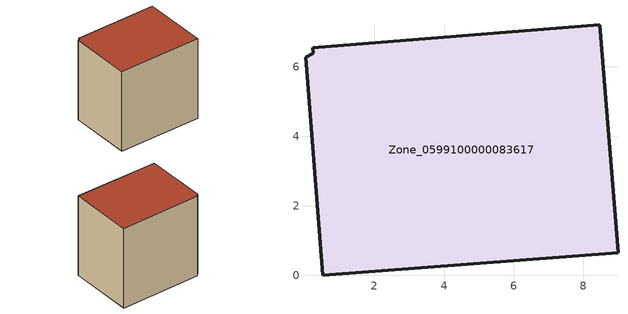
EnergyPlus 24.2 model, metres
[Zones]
Zone_0599100000083617
 floor ground (C_G): 0.02,6.27 0.24,6.39 0.23,6.54 8.48,7.21 9,0.65 0.51,0 z0
 wall outside (C_F): 9,0.65 8.48,7.21 0.23,6.54 0.24,6.39 0.02,6.27 0.51,0 9,0.65 z0:8.51
 roof outside (C_R): 0.24,6.39 0.02,6.27 0.51,0 9,0.65 8.48,7.21 0.23,6.54 z8.51
[BUILDING]
Pand.0599100000083617: North Axis=0; Terrain=City; Loads Convergence Tolerance Value=0.04; Temperature Convergence Tolerance Value=0.4; Solar Distribution=FullExterior; Maximum Number of Warmup Days=25; Minimum Number of Warmup Days=1
[Site:Location]
Rotterdam.The.Hague.AP_ZH_NLD Design_Conditions: Latitude=51.96; Longitude=4.45; Time Zone=1; Elevation=-4.5
[SITE:GROUNDTEMPERATURE:BUILDINGSURFACE]
18, 18, 18, 18, 18, 18, 18, 18, 18, 18, 18, 18
[MATERIAL] Thermal Absorptance=0.9; Solar Absorptance=0.7; Visible Absorptance=0.7
Name | Roughness | Thickness | Conductivity | Density | Specific Heat
G.TI.1946-1964 | MediumSmooth | 0.15 | 1 | 540 | 1210
F.TI.1946-1964 | Rough | 0.3 | 0.857143 | 1920 | 840
R.TI.1946-1964 | MediumRough | 0.2 | 0.277778 | 1500 | 1000
[CONSTRUCTION]
C_G: G.TI.1946-1964
C_F: F.TI.1946-1964
C_R: R.TI.1946-1964
[ZONE]
Zone_0599100000083617: Type=1; Multiplier=1; Ceiling Height=Autocalculate; Volume=Autocalculate; Floor Area=autocalculate; Part of Total Floor Area=Yes
[ZONEINFILTRATION:DESIGNFLOWRATE]
Infil_Zone_0599100000083617: Zone or ZoneList or Space or SpaceList=Zone_0599100000083617; Schedule=AlwaysOn; Design Flow Rate Calculation Method=Flow/Area; Flow Rate per Floor Area=0.003; Constant Term Coefficient=1; Temperature Term Coefficient=0; Velocity Term Coefficient=0; Velocity Squared Term Coefficient=0
[HVACTEMPLATE:ZONE:IDEALLOADSAIRSYSTEM]
Zone_0599100000083617: Maximum Heating Supply Air Temperature=50; Minimum Cooling Supply Air Temperature=13; Maximum Heating Supply Air Humidity Ratio=0.0156; Minimum Cooling Supply Air Humidity Ratio=0.0077; Heating Limit=NoLimit; Cooling Limit=NoLimit; Dehumidification Control Type=ConstantSensibleHeatRatio; Cooling Sensible Heat Ratio=0.7; Dehumidification Setpoint=60; Humidification Control Type=None; Humidification Setpoint=30; Outdoor Air Method=None; Outdoor Air Flow Rate per Person=0.00944; Outdoor Air Flow Rate per Zone Floor Area=0; Outdoor Air Flow Rate per Zone=0; Demand Controlled Ventilation Type=None; Outdoor Air Economizer Type=NoEconomizer; Heat Recovery Type=None; Sensible Heat Recovery Effectiveness=0.7; Latent Heat Recovery Effectiveness=0.65
[ZONECONTROL:THERMOSTAT]
ThermostatControl_Zone_0599100000083617: Zone or ZoneList=Zone_0599100000083617; Control Type Schedule=DualSetpointControlType; Control 1=Thermostat_Zone_0599100000083617; Temperature Difference Between Cutout And Setpoint=0
[THERMOSTATSETPOINT:DUALSETPOINT]
Thermostat_Zone_0599100000083617: Heating Setpoint Temperature Schedule=HeatingSetpoint_Zone_0599100000083617; Cooling Setpoint Temperature Schedule=CoolingSetpoint_Zone_0599100000083617
[SCHEDULE:COMPACT]
HeatingSetpoint_Zone_0599100000083617: Through: 12/31, For: AllDays, Until: 24:00, 21
CoolingSetpoint_Zone_0599100000083617: Through: 12/31, For: AllDays, Until: 24:00, 24
DualSetpointControlType: Through: 12/31, For: AllDays, Until: 24:00, 4
AlwaysOn: Through: 12/31, For: AllDays, Until: 24:00, 1
